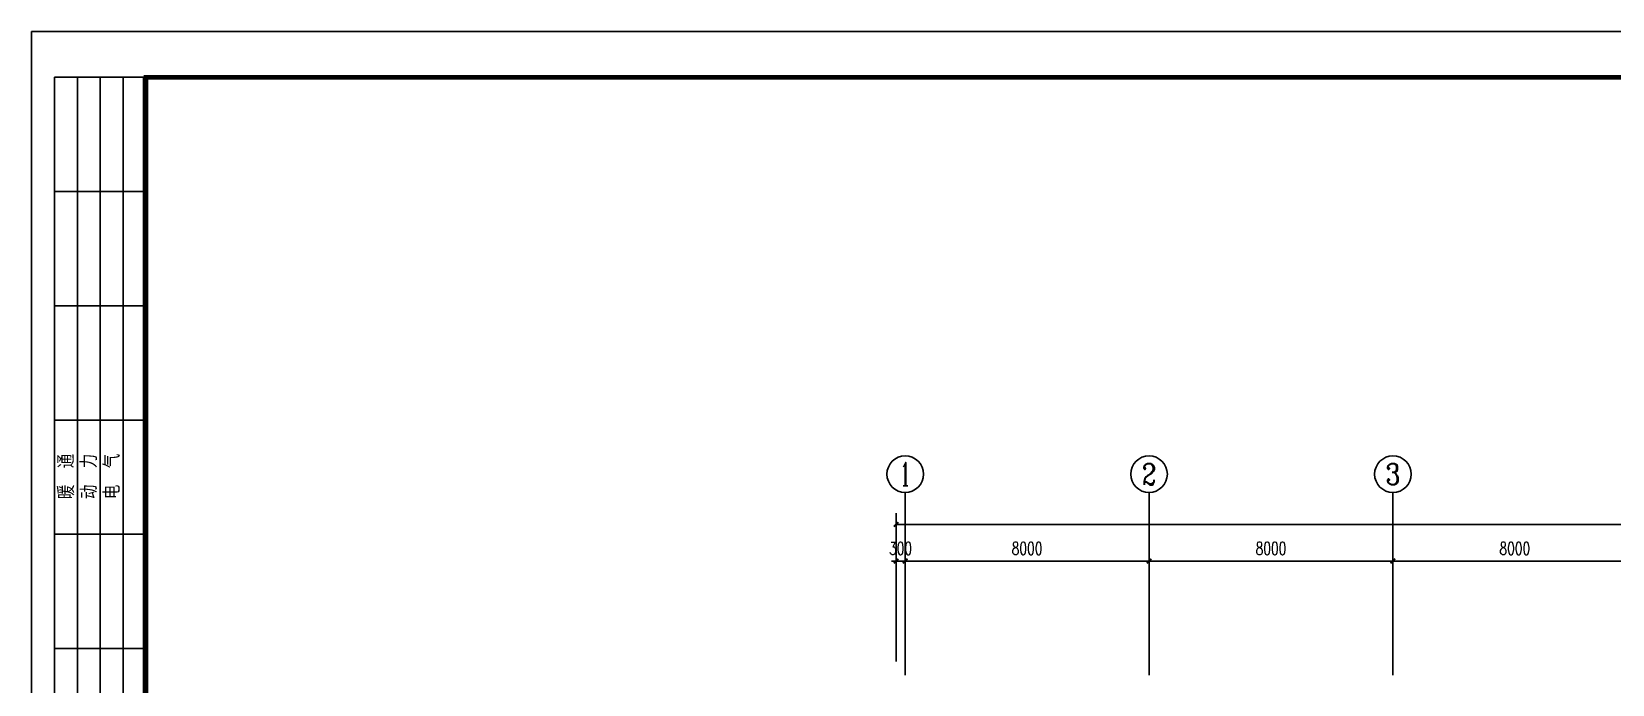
# Model space of a CAD drawing. Extents: x 1725663 to 4653551, y -550461 to 248782.
# Drawn here: x 2031892 to 2083750, y -26688 to -5262 of the extents above; entities that cross this region are included whole.
import ezdxf
from ezdxf.enums import TextEntityAlignment as Align

# ---------------------------------------------------------------- set-up
doc = ezdxf.new("R2010")
doc.units = 0
doc.header["$LTSCALE"] = 1000
for name, color, linetype in [('0-底图', 7, 'Continuous'), ('AXIS', 3, 'Continuous'), ('AXIS_TEXT', 7, 'Continuous'), ('BTTK', 7, 'Continuous'), ('PUB_TITLE', 4, 'Continuous')]:
    doc.layers.add(name, color=color, linetype=linetype)
doc.styles.add('_TCH_AXIS', font='COMPLEX', dxfattribs={"bigfont": 'GBCBIG'})
doc.styles.add('A_DIM_T3', font='SIMPLEX', dxfattribs={"width": 0.7, "bigfont": 'HZ'})
doc.styles.add('COMPLEX', font='COMPLEX')
doc.styles.add('HZ(TK)', font='geniso.shx', dxfattribs={"width": 0.9, "bigfont": 'hztxt.shx'})
doc.dimstyles.new('_TCH_ARCH&&150', dxfattribs={"dimtxt": 420, "dimasz": 150, "dimexe": 375, "dimexo": 450, "dimgap": 202.5, "dimtad": 1, "dimdec": 0, "dimzin": 0, "dimdsep": 46, "dimtxsty": 'A_DIM_T3', "dimblk": 'ARCHTICK', "dimcen": 0.09, "dimclrt": 7, "dimazin": 2, "dimtfac": 1, "dimtdec": 0, "dimtix": 1, "dimtmove": 2, "dimatfit": 3, "dimfxl": 150, "dimtolj": 1, "dimtzin": 0, "dimarcsym": 0})

# ---------------------------------------------------------------- blocks, each defined once
blk = doc.blocks.new('vhtemplate_2020年新竖式图框_A0')
at = {"layer": 'PUB_TITLE'}
for p, q in [((5, 631), (5, 831)), ((5, 831), (25, 831)), ((10, 831), (10, 631)), ((15, 831), (15, 631)), ((20, 831), (20, 631)), ((24.5, 831), (24.5, 631)), ((25, 831), (25, 631)), ((25, 806), (5, 806)), ((25, 781), (5, 781)), ((25, 756), (5, 756)), ((25, 731), (5, 731)), ((25, 706), (5, 706))]:
    blk.add_line(p, q, dxfattribs=at)
at = {"layer": 'PUB_TITLE', "color": 7}
blk.add_lwpolyline([(0, 0), (1189, 0), (1189, 841), (0, 841)], close=True, dxfattribs=at)
at = {"layer": 'PUB_TITLE', "const_width": 1}
blk.add_lwpolyline([(25, 10), (1179, 10), (1179, 831), (25, 831)], close=True, dxfattribs=at)
at = {"layer": 'BTTK', "color": 4, "style": 'HZ(TK)', "width": 0.9}
for tag, p in [('合作单位', (1144, 743.5)), ('建设单位', (1144, 209.5)), ('工程名称', (1144, 176.5)), ('子项名称', (1154, 160)), ('图纸名称', (1144, 141))]:
    blk.add_attdef(tag, text='', height=3.5, dxfattribs=at).set_placement(p, align=Align.MIDDLE_CENTER)
for tag, p in [('注册证书号', (1156.5, 309.01)), ('注册印章号', (1156.5, 301.01)), ('设计号', (1154, 193)), ('图别', (1137.75, 34)), ('图号', (1170.25, 34)), ('版本号', (1137.75, 26)), ('日期', (1170.25, 26))]:
    blk.add_attdef(tag, text='', height=3.5, dxfattribs=at).set_placement(p, align=Align.MIDDLE)
at = {"layer": 'PUB_TITLE', "style": 'HZ(TK)', "width": 0.9}
for s, p in [('暖  通', (9.32, 738.72)), ('动  力', (14.32, 738.72)), ('电  气', (19.32, 738.72))]:
    blk.add_text(s, height=3.5, rotation=90, dxfattribs=at).set_placement(p)
blk = doc.blocks.new('_ArchTick')
at = {"color": 0, "linetype": 'ByBlock', "const_width": 0.4}
blk.add_lwpolyline([(-0.5, -0.5), (0.5, 0.5)], dxfattribs=at)
blk = doc.blocks.new('*D707')
at = {"layer": 'AXIS', "color": 0, "lineweight": -2, "transparency": 16777216}
for p, q in [((1497007, 55195), (1497007, 60070)), ((1497007, 59695), (1604207, 59695)), ((1604207, 55195), (1604207, 60070))]:
    blk.add_line(p, q, dxfattribs=at)
at = {"layer": 'Defpoints', "color": 0, "transparency": 16777216}
for p in [(1604207, 59695), (1497007, 54745), (1604207, 54745)]:
    blk.add_point(p, dxfattribs=at)
at = {"layer": 'AXIS', "color": 0, "lineweight": -2, "transparency": 16777216, "xscale": 150, "yscale": 150, "zscale": 150, "rotation": 180}
blk.add_blockref('_ArchTick', (1497007, 59695), dxfattribs=at)
at = {"layer": 'AXIS', "color": 0, "lineweight": -2, "transparency": 16777216, "xscale": 150, "yscale": 150, "zscale": 150}
blk.add_blockref('_ArchTick', (1604207, 59695), dxfattribs=at)
at = {"layer": 'AXIS', "color": 7, "transparency": 16777216, "insert": (1550607, 60108), "char_height": 420, "attachment_point": 5, "style": 'A_DIM_T3'}
blk.add_mtext('\\A1;107200', dxfattribs=at)
blk = doc.blocks.new('*D708')
at = {"layer": 'AXIS', "color": 0, "lineweight": -2, "transparency": 16777216}
for p, q in [((1497007, 55195), (1497007, 58870)), ((1497307, 55195), (1497307, 58870)), ((1497007, 58495), (1496857, 58495)), ((1497007, 58495), (1497307, 58495)), ((1497307, 58495), (1497457, 58495))]:
    blk.add_line(p, q, dxfattribs=at)
at = {"layer": 'Defpoints', "color": 0, "transparency": 16777216}
for p in [(1497307, 58495), (1497007, 54745), (1497307, 54745)]:
    blk.add_point(p, dxfattribs=at)
at = {"layer": 'AXIS', "color": 0, "lineweight": -2, "transparency": 16777216, "xscale": 150, "yscale": 150, "zscale": 150}
blk.add_blockref('_ArchTick', (1497007, 58495), dxfattribs=at)
at = {"layer": 'AXIS', "color": 0, "lineweight": -2, "transparency": 16777216, "xscale": 150, "yscale": 150, "zscale": 150, "rotation": 180}
blk.add_blockref('_ArchTick', (1497307, 58495), dxfattribs=at)
at = {"layer": 'AXIS', "color": 7, "transparency": 16777216, "insert": (1497157, 58908), "char_height": 420, "attachment_point": 5, "style": 'A_DIM_T3'}
blk.add_mtext('\\A1;300', dxfattribs=at)
blk = doc.blocks.new('*D709')
at = {"layer": 'AXIS', "color": 0, "lineweight": -2, "transparency": 16777216}
for p, q in [((1497307, 55195), (1497307, 58870)), ((1505307, 55195), (1505307, 58870)), ((1497307, 58495), (1505307, 58495))]:
    blk.add_line(p, q, dxfattribs=at)
at = {"layer": 'Defpoints', "color": 0, "transparency": 16777216}
for p in [(1505307, 58495), (1497307, 54745), (1505307, 54745)]:
    blk.add_point(p, dxfattribs=at)
at = {"layer": 'AXIS', "color": 0, "lineweight": -2, "transparency": 16777216, "xscale": 150, "yscale": 150, "zscale": 150, "rotation": 180}
blk.add_blockref('_ArchTick', (1497307, 58495), dxfattribs=at)
at = {"layer": 'AXIS', "color": 0, "lineweight": -2, "transparency": 16777216, "xscale": 150, "yscale": 150, "zscale": 150}
blk.add_blockref('_ArchTick', (1505307, 58495), dxfattribs=at)
at = {"layer": 'AXIS', "color": 7, "transparency": 16777216, "insert": (1501307, 58908), "char_height": 420, "attachment_point": 5, "style": 'A_DIM_T3'}
blk.add_mtext('\\A1;8000', dxfattribs=at)
blk = doc.blocks.new('*D710')
at = {"layer": 'AXIS', "color": 0, "lineweight": -2, "transparency": 16777216}
for p, q in [((1505307, 55195), (1505307, 58870)), ((1513307, 55195), (1513307, 58870)), ((1505307, 58495), (1513307, 58495))]:
    blk.add_line(p, q, dxfattribs=at)
at = {"layer": 'Defpoints', "color": 0, "transparency": 16777216}
for p in [(1513307, 58495), (1505307, 54745), (1513307, 54745)]:
    blk.add_point(p, dxfattribs=at)
at = {"layer": 'AXIS', "color": 0, "lineweight": -2, "transparency": 16777216, "xscale": 150, "yscale": 150, "zscale": 150, "rotation": 180}
blk.add_blockref('_ArchTick', (1505307, 58495), dxfattribs=at)
at = {"layer": 'AXIS', "color": 0, "lineweight": -2, "transparency": 16777216, "xscale": 150, "yscale": 150, "zscale": 150}
blk.add_blockref('_ArchTick', (1513307, 58495), dxfattribs=at)
at = {"layer": 'AXIS', "color": 7, "transparency": 16777216, "insert": (1509307, 58908), "char_height": 420, "attachment_point": 5, "style": 'A_DIM_T3'}
blk.add_mtext('\\A1;8000', dxfattribs=at)
blk = doc.blocks.new('*D711')
at = {"layer": 'AXIS', "color": 0, "lineweight": -2, "transparency": 16777216}
for p, q in [((1513307, 55195), (1513307, 58870)), ((1521307, 55195), (1521307, 58870)), ((1513307, 58495), (1521307, 58495))]:
    blk.add_line(p, q, dxfattribs=at)
at = {"layer": 'Defpoints', "color": 0, "transparency": 16777216}
for p in [(1521307, 58495), (1513307, 54745), (1521307, 54745)]:
    blk.add_point(p, dxfattribs=at)
at = {"layer": 'AXIS', "color": 0, "lineweight": -2, "transparency": 16777216, "xscale": 150, "yscale": 150, "zscale": 150, "rotation": 180}
blk.add_blockref('_ArchTick', (1513307, 58495), dxfattribs=at)
at = {"layer": 'AXIS', "color": 0, "lineweight": -2, "transparency": 16777216, "xscale": 150, "yscale": 150, "zscale": 150}
blk.add_blockref('_ArchTick', (1521307, 58495), dxfattribs=at)
at = {"layer": 'AXIS', "color": 7, "transparency": 16777216, "insert": (1517307, 58908), "char_height": 420, "attachment_point": 5, "style": 'A_DIM_T3'}
blk.add_mtext('\\A1;8000', dxfattribs=at)
blk = doc.blocks.new('_AXISO')
blk.add_circle((0, 0), 0.5)
at = {"layer": 'AXIS_TEXT', "style": 'COMPLEX', "width": 1.041667}
blk.add_attdef('A', text='', height=0.56, dxfattribs=at).set_placement((-0.25, -0.28), (0.25, -0.28), align=Align.FIT)
blk = doc.blocks.new('ghj')
at = {"layer": 'AXIS'}
for p, q in [((1497307, 54745.3), (1497307, 60745.3)), ((1505307, 54745.3), (1505307, 60745.3)), ((1513307, 54745.3), (1513307, 60745.3))]:
    blk.add_line(p, q, dxfattribs=at)
ref = blk.add_blockref('_AXISO', (1497307, 61345.3), dxfattribs=dict(at, xscale=1200, yscale=1200, zscale=1200))
ref.add_attrib('A', '1', dxfattribs={"layer": 'AXIS_TEXT', "height": 772.1, "style": '_TCH_AXIS'}).set_placement((1497141.5, 60959.2), (1497472.4, 60959.2), align=Align.FIT)
ref = blk.add_blockref('_AXISO', (1505307, 61345.3), dxfattribs=dict(at, xscale=1200, yscale=1200, zscale=1200))
ref.add_attrib('A', '2', dxfattribs={"layer": 'AXIS_TEXT', "height": 698.9, "style": '_TCH_AXIS'}).set_placement((1505074, 60995.8), (1505540, 60995.8), align=Align.FIT)
ref = blk.add_blockref('_AXISO', (1513307, 61345.3), dxfattribs=dict(at, xscale=1200, yscale=1200, zscale=1200))
ref.add_attrib('A', '3', dxfattribs={"layer": 'AXIS_TEXT', "height": 698.9, "style": '_TCH_AXIS'}).set_placement((1513074, 60995.8), (1513540, 60995.8), align=Align.FIT)
for p1, p2, distance, picture, middle in [((1497007, 54745.3), (1604207, 54745.3), 4950, '*D707', (1550607, 60107.8)), ((1497007, 54745.3), (1497307, 54745.3), 3750, '*D708', (1497157, 58907.8)), ((1497307, 54745.3), (1505307, 54745.3), 3750, '*D709', (1501307, 58907.8)), ((1505307, 54745.3), (1513307, 54745.3), 3750, '*D710', (1509307, 58907.8)), ((1513307, 54745.3), (1521307, 54745.3), 3750, '*D711', (1517307, 58907.8))]:
    dim = blk.add_aligned_dim(p1=p1, p2=p2, distance=distance, dimstyle='_TCH_ARCH&&150', dxfattribs=at)
    dim.commit()
    dim.dimension.update_dxf_attribs({"geometry": picture, "text_midpoint": middle})

msp = doc.modelspace()

# ---------------------------------------------------------------- block references
at = {"layer": '0-底图', "xscale": 150, "yscale": 150, "zscale": 150}
msp.add_blockref('vhtemplate_2020年新竖式图框_A0', (2031892, -131412), dxfattribs=at)
at = {"layer": '0-底图'}
msp.add_blockref('ghj', (563243, -81133), dxfattribs=at)

doc.saveas('drawing.dxf')
